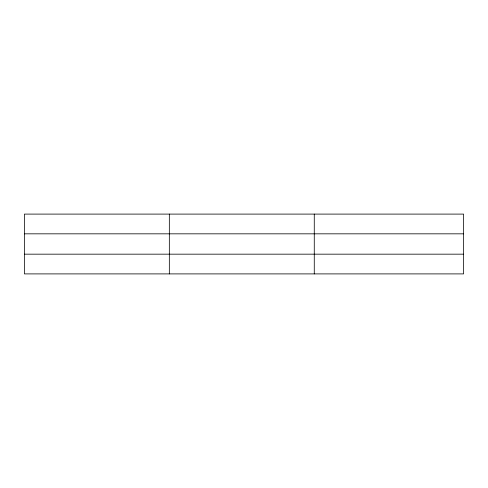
<?xml version="1.0" encoding="UTF-8"?>
<svg xmlns="http://www.w3.org/2000/svg" width="488" height="488" viewBox="0 0 488 488"><rect width="100%" height="100%" fill="white"/><g stroke="black" fill="none" stroke-linecap="round" stroke-linejoin="round"><path stroke-width="0.73" d="M169.336 214.098L169.336 273.902M314.272 214.098L314.272 273.902M463.6 254.169L463.6 273.902L24.4 273.902L24.4 214.098L463.6 214.098L463.6 254.169L24.4 254.169M24.4 233.831L463.6 233.831"/></g></svg>
